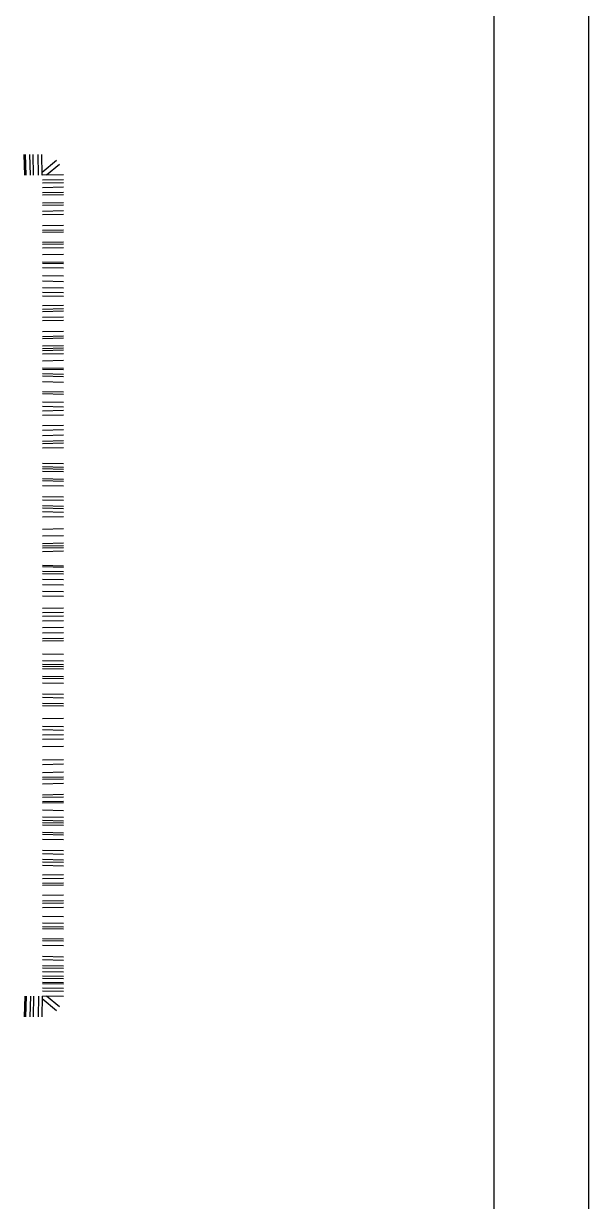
# Model space of a CAD drawing. Header units: inches. Extents: x 8.3 to 50.8, y 10.9 to 35.7.
# Drawn here: x 27.255 to 29.274, y 27.354 to 31.568 of the extents above; entities that cross this region are included whole.
import ezdxf

# ---------------------------------------------------------------- set-up
doc = ezdxf.new("R2010")
doc.units = ezdxf.units.IN
doc.header["$MEASUREMENT"] = 0
doc.layers.add('02', color=2, linetype='Continuous')
doc.layers.add('kadrbm', color=4, linetype='Continuous')

# ---------------------------------------------------------------- blocks, each defined once
blk = doc.blocks.new('kadrbm')
at = {"layer": 'kadrbm', "color": 4}
blk.add_lwpolyline([(0, 0), (0, 24.7972), (21, 24.7972), (21, 0), (0, 0)], close=True, dxfattribs=at)
blk.add_lwpolyline([(20.6631, 0.3257), (20.6631, 24.4603), (0.3369, 24.4603), (0.3369, 0.3257), (20.6631, 0.3257)], dxfattribs=at)

msp = doc.modelspace()

# ---------------------------------------------------------------- linework, layer by layer
at = {"layer": '02'}
for p, q in [((27.2586, 31.0254), (27.257, 31.1001)), ((27.2634, 31.0254), (27.2619, 31.1001)), ((27.2792, 31.0254), (27.2776, 31.1001)), ((27.2901, 31.0254), (27.2886, 31.1001)), ((27.3078, 31.0254), (27.3063, 31.1001)), ((27.3213, 31.0254), (27.3198, 31.1001)), ((27.3722, 31.0778), (27.3211, 31.0358)), ((27.3832, 31.064), (27.3367, 31.0257)), ((27.3976, 31.027), (27.3229, 31.0254)), ((27.3976, 31.0093), (27.3229, 31.0077)), ((27.3976, 30.9984), (27.3229, 30.9968)), ((27.3976, 30.9826), (27.3229, 30.981)), ((27.3976, 30.9641), (27.3229, 30.9625)), ((27.3976, 30.9556), (27.3229, 30.954)), ((27.3976, 30.9269), (27.3229, 30.9254)), ((27.3976, 30.9184), (27.3229, 30.9169)), ((27.3976, 30.8978), (27.3229, 30.8962)), ((27.3976, 30.8856), (27.3229, 30.884)), ((27.3976, 30.846), (27.3229, 30.8445)), ((27.3976, 30.829), (27.3229, 30.8275)), ((27.3976, 30.8218), (27.3229, 30.8202)), ((27.3976, 30.7862), (27.3229, 30.7847)), ((27.3976, 30.7789), (27.3229, 30.7774)), ((27.3976, 30.7661), (27.3229, 30.7645)), ((27.3976, 30.7418), (27.3229, 30.7403)), ((27.3976, 30.7134), (27.3229, 30.715)), ((27.3976, 30.7086), (27.3229, 30.7101)), ((27.3976, 30.6928), (27.3229, 30.6944)), ((27.3976, 30.6642), (27.3229, 30.6657)), ((27.3976, 30.6448), (27.3229, 30.6463)), ((27.3976, 30.6214), (27.3229, 30.6229)), ((27.3976, 30.6044), (27.3229, 30.6059)), ((27.3976, 30.5915), (27.3229, 30.5931)), ((27.3976, 30.5602), (27.3229, 30.5587)), ((27.3976, 30.5474), (27.3229, 30.5458)), ((27.3976, 30.5389), (27.3229, 30.5373)), ((27.3976, 30.5182), (27.3229, 30.5167)), ((27.3976, 30.506), (27.3229, 30.5045)), ((27.3976, 30.4665), (27.3229, 30.4649)), ((27.3976, 30.4495), (27.3229, 30.4479)), ((27.3976, 30.4422), (27.3229, 30.4406)), ((27.3976, 30.4152), (27.3229, 30.4136)), ((27.3976, 30.4067), (27.3229, 30.4051)), ((27.3976, 30.3994), (27.3229, 30.3978)), ((27.3976, 30.3866), (27.3229, 30.385)), ((27.3976, 30.3623), (27.3229, 30.3607)), ((27.3976, 30.3339), (27.3229, 30.3355)), ((27.3976, 30.329), (27.3229, 30.3306)), ((27.3976, 30.3132), (27.3229, 30.3148)), ((27.3976, 30.3047), (27.3229, 30.3063)), ((27.3976, 30.2846), (27.3229, 30.2862)), ((27.3976, 30.2491), (27.3229, 30.2507)), ((27.3976, 30.2418), (27.3229, 30.2434)), ((27.3976, 30.212), (27.3229, 30.2135)), ((27.3976, 30.1962), (27.3229, 30.1978)), ((27.3976, 30.1836), (27.3229, 30.1821)), ((27.3976, 30.1678), (27.3229, 30.1663)), ((27.3976, 30.1307), (27.3229, 30.1292)), ((27.3976, 30.1146), (27.3229, 30.113)), ((27.3976, 30.0952), (27.3229, 30.0936)), ((27.3976, 30.0751), (27.3229, 30.0735)), ((27.3976, 30.0666), (27.3229, 30.065)), ((27.3976, 30.0508), (27.3229, 30.0492)), ((27.3976, 29.9933), (27.3229, 29.9948)), ((27.3976, 29.9804), (27.3229, 29.982)), ((27.3976, 29.9731), (27.3229, 29.9747)), ((27.3976, 29.9646), (27.3229, 29.9662)), ((27.3976, 29.9376), (27.3229, 29.9392)), ((27.3976, 29.9303), (27.3229, 29.9319)), ((27.3976, 29.9133), (27.3229, 29.9149)), ((27.3976, 29.8738), (27.3229, 29.8753)), ((27.3976, 29.8616), (27.3229, 29.8631)), ((27.3976, 29.8409), (27.3229, 29.8425)), ((27.3976, 29.8324), (27.3229, 29.834)), ((27.3976, 29.8196), (27.3229, 29.8212)), ((27.3976, 29.8041), (27.3229, 29.8025)), ((27.3976, 29.7601), (27.3229, 29.7586)), ((27.3976, 29.7358), (27.3229, 29.7343)), ((27.3976, 29.7088), (27.3229, 29.7072)), ((27.3976, 29.7003), (27.3229, 29.6987)), ((27.3976, 29.693), (27.3229, 29.6914)), ((27.3976, 29.6802), (27.3229, 29.6786)), ((27.3976, 29.6275), (27.3229, 29.6291)), ((27.3976, 29.6226), (27.3229, 29.6242)), ((27.3976, 29.6069), (27.3229, 29.6084)), ((27.3976, 29.5984), (27.3229, 29.5999)), ((27.3976, 29.5782), (27.3229, 29.5798)), ((27.3976, 29.5588), (27.3229, 29.5604)), ((27.3976, 29.5354), (27.3229, 29.537)), ((27.3976, 29.5184), (27.3229, 29.52)), ((27.3976, 29.4772), (27.3229, 29.4757)), ((27.3976, 29.4615), (27.3229, 29.4599)), ((27.3976, 29.4486), (27.3229, 29.4471)), ((27.3976, 29.4316), (27.3229, 29.4301)), ((27.3976, 29.4082), (27.3229, 29.4067)), ((27.3976, 29.3888), (27.3229, 29.3872)), ((27.3976, 29.3687), (27.3229, 29.3671)), ((27.3976, 29.3602), (27.3229, 29.3586)), ((27.3976, 29.3112), (27.3229, 29.3127)), ((27.3976, 29.2869), (27.3229, 29.2884)), ((27.3976, 29.274), (27.3229, 29.2756)), ((27.3976, 29.2668), (27.3229, 29.2683)), ((27.3976, 29.2583), (27.3229, 29.2598)), ((27.3976, 29.2312), (27.3229, 29.2328)), ((27.3976, 29.2239), (27.3229, 29.2255)), ((27.3976, 29.2069), (27.3229, 29.2085)), ((27.3976, 29.1674), (27.3229, 29.169)), ((27.3976, 29.1552), (27.3229, 29.1567)), ((27.3976, 29.1345), (27.3229, 29.1361)), ((27.3976, 29.126), (27.3229, 29.1276)), ((27.3976, 29.0819), (27.3229, 29.0803)), ((27.3976, 29.0524), (27.3229, 29.0539)), ((27.3976, 29.0395), (27.3229, 29.0411)), ((27.3976, 29.024), (27.3229, 29.0225)), ((27.3976, 29.0082), (27.3229, 29.0067)), ((27.3976, 28.9822), (27.3229, 28.9807)), ((27.3976, 28.9346), (27.3229, 28.933)), ((27.3976, 28.9182), (27.3229, 28.9166)), ((27.3976, 28.8896), (27.3229, 28.888)), ((27.3976, 28.8726), (27.3229, 28.871)), ((27.3976, 28.8653), (27.3229, 28.8637)), ((27.3976, 28.8492), (27.3229, 28.8476)), ((27.3976, 28.8096), (27.3229, 28.8081)), ((27.3976, 28.8011), (27.3229, 28.7996)), ((27.3976, 28.7854), (27.3229, 28.7838)), ((27.3976, 28.7805), (27.3229, 28.7789)), ((27.3976, 28.7521), (27.3229, 28.7537)), ((27.3976, 28.7278), (27.3229, 28.7294)), ((27.3976, 28.715), (27.3229, 28.7166)), ((27.3976, 28.7077), (27.3229, 28.7093)), ((27.3976, 28.6992), (27.3229, 28.7008)), ((27.3976, 28.6722), (27.3229, 28.6737)), ((27.3976, 28.6649), (27.3229, 28.6665)), ((27.3976, 28.6479), (27.3229, 28.6495)), ((27.3976, 28.6083), (27.3229, 28.6099)), ((27.3976, 28.5961), (27.3229, 28.5977)), ((27.3976, 28.5755), (27.3229, 28.5771)), ((27.3976, 28.567), (27.3229, 28.5686)), ((27.3976, 28.5542), (27.3229, 28.5557)), ((27.3976, 28.5229), (27.3229, 28.5213)), ((27.3976, 28.51), (27.3229, 28.5085)), ((27.3976, 28.493), (27.3229, 28.4915)), ((27.3976, 28.4858), (27.3229, 28.4842)), ((27.3976, 28.4502), (27.3229, 28.4486)), ((27.3976, 28.4301), (27.3229, 28.4285)), ((27.3976, 28.4216), (27.3229, 28.42)), ((27.3976, 28.4058), (27.3229, 28.4042)), ((27.3976, 28.3726), (27.3229, 28.3741)), ((27.3976, 28.3483), (27.3229, 28.3498)), ((27.3976, 28.3355), (27.3229, 28.337)), ((27.3976, 28.3282), (27.3229, 28.3297)), ((27.3976, 28.2926), (27.3229, 28.2942)), ((27.3976, 28.2853), (27.3229, 28.2869)), ((27.3976, 28.2683), (27.3229, 28.2699)), ((27.3976, 28.2288), (27.3229, 28.2304)), ((27.3976, 28.2166), (27.3229, 28.2182)), ((27.3976, 28.1959), (27.3229, 28.1975)), ((27.3976, 28.1874), (27.3229, 28.189)), ((27.3976, 28.1746), (27.3229, 28.1762)), ((27.3976, 28.1588), (27.3229, 28.1604)), ((27.3976, 28.1503), (27.3229, 28.1519)), ((27.3976, 28.1367), (27.3229, 28.1382)), ((27.3976, 28.1318), (27.3229, 28.1334)), ((27.3976, 28.116), (27.3229, 28.1176)), ((27.2586, 28.089), (27.257, 28.0142)), ((27.2634, 28.089), (27.2619, 28.0142)), ((27.2792, 28.089), (27.2776, 28.0142)), ((27.2901, 28.089), (27.2886, 28.0142)), ((27.3078, 28.089), (27.3063, 28.0142)), ((27.3213, 28.089), (27.3198, 28.0142)), ((27.3722, 28.0365), (27.3211, 28.0786)), ((27.3976, 28.1051), (27.3229, 28.1066)), ((27.3976, 28.0874), (27.3229, 28.089)), ((27.3832, 28.0504), (27.3367, 28.0887))]:
    msp.add_line(p, q, dxfattribs=at)

# ---------------------------------------------------------------- block references
at = {"layer": 'kadrbm'}
msp.add_blockref('kadrbm', (8.2744, 10.862), dxfattribs=at)

doc.saveas('drawing.dxf')
